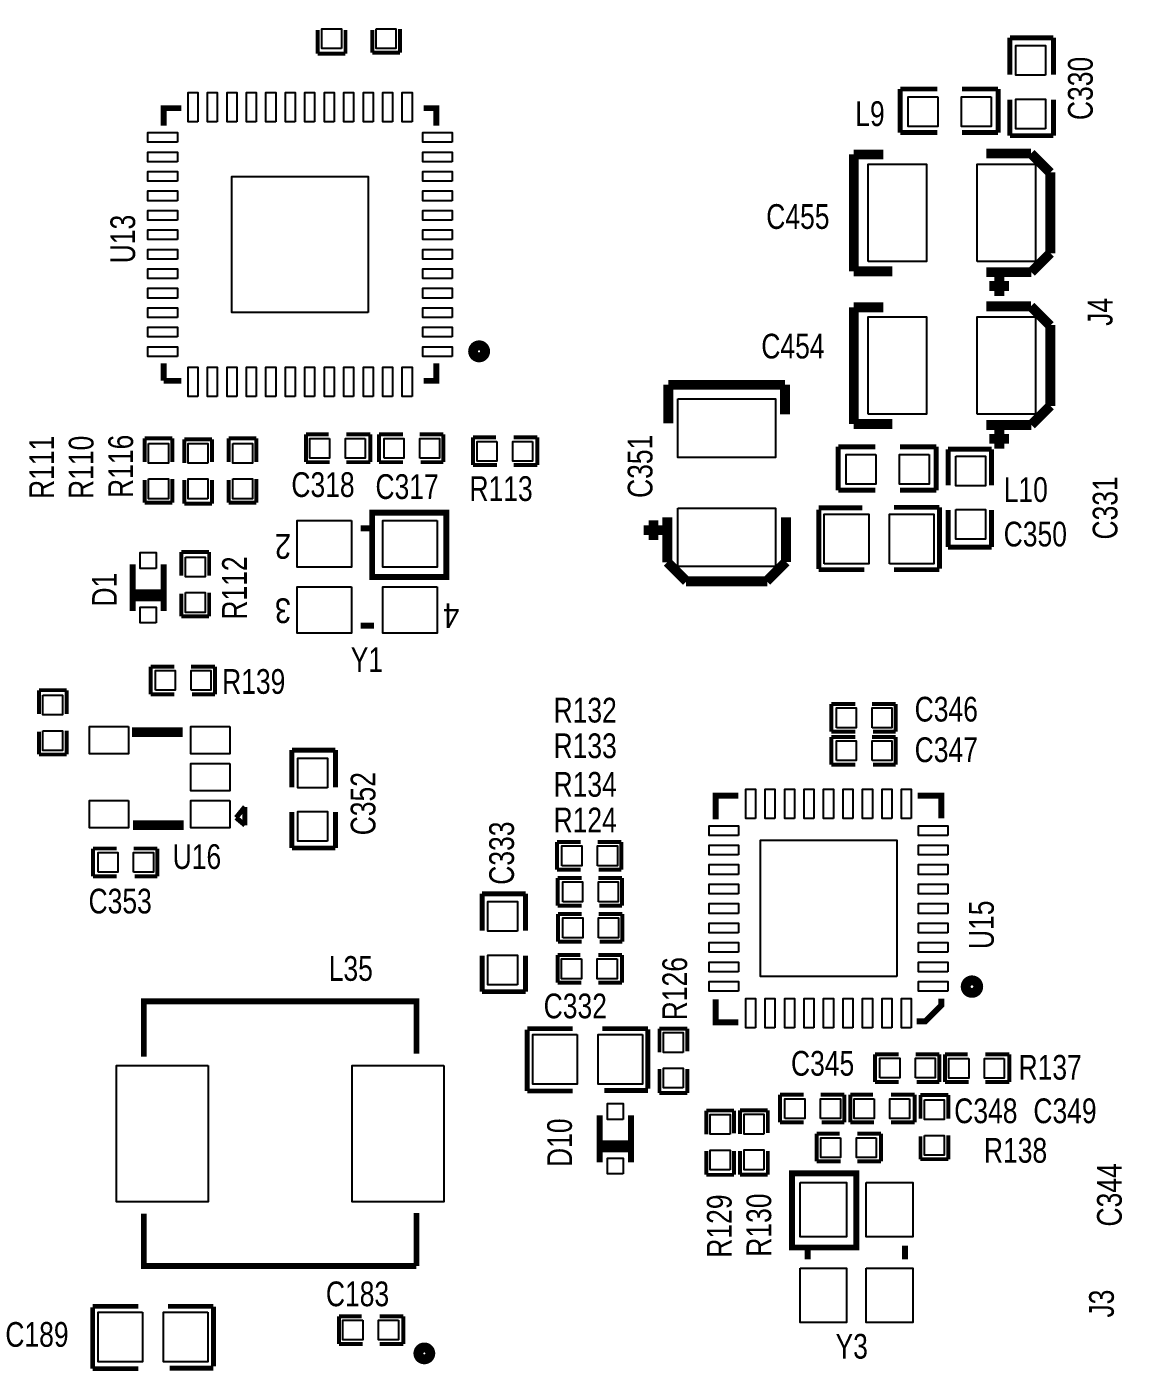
# Model space of a CAD drawing. Extents: x -7 to 215, y -4 to 107.
# Drawn here: x 169.23 to 197.34, y 26.7 to 61.21 of the extents above; entities that cross this region are included whole.
import ezdxf

# ---------------------------------------------------------------- set-up
doc = ezdxf.new("R2010")
doc.units = 0
for name, color, linetype in [('PG_SILKSCREEN_TOP', 6, 'CONTINUOUS'), ('PIN_TOP', 7, 'CONTINUOUS'), ('RD_SILKSCREEN_TOP', 8, 'CONTINUOUS')]:
    doc.layers.add(name, color=color, linetype=linetype)

msp = doc.modelspace()

# ---------------------------------------------------------------- linework, layer by layer
at = {"layer": 'PG_SILKSCREEN_TOP'}
for points, const_width in [([(176.69383, 60.527692), (176.69383, 61.137292)], 0.1016), ([(177.40503, 60.527692), (177.40503, 61.137292)], 0.1016), ([(178.09083, 60.553092), (178.09083, 61.137292)], 0.1016), ([(178.80203, 61.162692), (178.80203, 60.553092)], 0.1016), ([(194.461892, 60.935616), (195.579492, 60.935616)], 0.127), ([(194.461892, 59.983116), (194.461892, 60.935616)], 0.127), ([(195.579492, 60.935616), (195.579492, 59.983116)], 0.127), ([(176.69383, 60.527692), (177.40503, 60.527692)], 0.1016), ([(178.80203, 60.553092), (178.09083, 60.553092)], 0.1016), ([(191.64681, 59.618372), (192.59931, 59.618372)], 0.127), ([(191.64681, 58.500772), (191.64681, 59.618372)], 0.127), ([(194.16141, 59.618372), (193.23431, 59.618372)], 0.127), ([(194.16141, 58.500772), (194.16141, 59.618372)], 0.127), ([(194.461892, 59.348116), (194.461892, 58.421016)], 0.127), ([(195.579492, 58.421016), (195.579492, 59.348116)], 0.127), ([(172.738288, 58.674), (172.738288, 59.12612), (173.190408, 59.12612)], 0.1524), ([(179.413408, 59.12612), (179.738528, 59.12612), (179.738528, 58.674)], 0.1524), ([(192.59931, 58.500772), (191.64681, 58.500772)], 0.127), ([(193.23431, 58.500772), (194.16141, 58.500772)], 0.127), ([(194.461892, 58.421016), (195.579492, 58.421016)], 0.127), ([(191.21755, 57.936892), (190.45555, 57.936892)], 0.254), ([(190.45555, 57.936892), (190.45555, 54.939692)], 0.254), ([(195.00215, 57.962292), (193.85915, 57.962292)], 0.254), ([(195.49745, 57.466992), (195.00215, 57.962292)], 0.254), ([(195.500244, 57.479692), (195.500244, 55.396892)], 0.254), ([(195.503038, 55.404004), (195.013326, 54.914292)], 0.254), ([(190.45555, 54.939692), (191.44615, 54.939692)], 0.254), ([(195.013326, 54.914292), (193.85915, 54.914292)], 0.254), ([(194.18935, 54.787292), (194.18935, 54.304692)], 0.254), ([(193.93535, 54.558692), (194.44335, 54.558692)], 0.254), ([(191.21755, 54.015132), (190.45555, 54.015132)], 0.254), ([(190.45555, 54.015132), (190.45555, 51.017932)], 0.254), ([(195.00215, 54.040532), (193.85915, 54.040532)], 0.254), ([(195.49745, 53.545232), (195.00215, 54.040532)], 0.254), ([(195.500244, 53.557932), (195.500244, 51.475132)], 0.254), ([(172.738288, 52.12588), (172.738288, 52.578)], 0.1524), ([(179.738528, 52.578), (179.738528, 52.12588), (179.413408, 52.12588)], 0.1524), ([(173.190408, 52.12588), (172.738288, 52.12588)], 0.1524), ([(188.69025, 52.023772), (185.69305, 52.023772)], 0.254), ([(185.69305, 52.023772), (185.69305, 51.033172)], 0.254), ([(188.69025, 51.261772), (188.69025, 52.023772)], 0.254), ([(195.503038, 51.482244), (195.013326, 50.992532)], 0.254), ([(190.45555, 51.017932), (191.44615, 51.017932)], 0.254), ([(195.013326, 50.992532), (193.85915, 50.992532)], 0.254), ([(176.38903, 50.037492), (176.38903, 50.748692)], 0.1016), ([(176.38903, 50.748692), (176.97323, 50.748692)], 0.1016), ([(178.04003, 50.748692), (177.43043, 50.748692)], 0.1016), ([(178.04003, 50.037492), (178.04003, 50.748692)], 0.1016), ([(178.26863, 50.748692), (178.87823, 50.748692)], 0.1016), ([(178.26863, 50.748692), (178.26863, 50.037492)], 0.1016), ([(179.31003, 50.748692), (179.91963, 50.748692)], 0.1016), ([(179.91963, 50.748692), (179.91963, 50.037492)], 0.1016), ([(193.93535, 50.636932), (194.44335, 50.636932)], 0.254), ([(194.18935, 50.865532), (194.18935, 50.382932)], 0.254), ([(172.24883, 50.647092), (172.24883, 50.037492)], 0.1016), ([(172.96003, 50.647092), (172.24883, 50.647092)], 0.1016), ([(172.96003, 50.647092), (172.96003, 50.037492)], 0.1016), ([(173.26483, 50.012092), (173.26483, 50.621692)], 0.1016), ([(173.26483, 50.621692), (173.97603, 50.621692)], 0.1016), ([(173.97603, 50.621692), (173.97603, 50.037492)], 0.1016), ([(174.40783, 50.647092), (174.40783, 50.037492)], 0.1016), ([(175.11903, 50.647092), (174.40783, 50.647092)], 0.1016), ([(175.11903, 50.647092), (175.11903, 50.037492)], 0.1016), ([(180.68163, 49.961292), (180.68163, 50.672492)], 0.1016), ([(180.68163, 50.672492), (181.26583, 50.672492)], 0.1016), ([(182.33263, 50.672492), (181.72303, 50.672492)], 0.1016), ([(182.33263, 49.961292), (182.33263, 50.672492)], 0.1016), ([(190.05677, 50.433732), (191.00927, 50.433732)], 0.127), ([(190.05677, 49.316132), (190.05677, 50.433732)], 0.127), ([(192.57137, 50.433732), (191.64427, 50.433732)], 0.127), ([(192.57137, 49.316132), (192.57137, 50.433732)], 0.127), ([(192.8749, 50.370232), (192.8749, 49.443132)], 0.127), ([(193.9925, 50.370232), (192.8749, 50.370232)], 0.127), ([(193.9925, 49.443132), (193.9925, 50.370232)], 0.127), ([(176.99863, 50.037492), (176.38903, 50.037492)], 0.1016), ([(178.04003, 50.037492), (177.43043, 50.037492)], 0.1016), ([(178.26863, 50.037492), (178.87823, 50.037492)], 0.1016), ([(179.91963, 50.037492), (179.33543, 50.037492)], 0.1016), ([(181.29123, 49.961292), (180.68163, 49.961292)], 0.1016), ([(182.33263, 49.961292), (181.72303, 49.961292)], 0.1016), ([(172.24883, 48.996092), (172.24883, 49.580292)], 0.1016), ([(172.96003, 49.605692), (172.96003, 48.996092)], 0.1016), ([(173.26483, 48.970692), (173.26483, 49.580292)], 0.1016), ([(173.97603, 48.970692), (173.97603, 49.580292)], 0.1016), ([(174.40783, 48.996092), (174.40783, 49.580292)], 0.1016), ([(175.11903, 49.605692), (175.11903, 48.996092)], 0.1016), ([(191.00927, 49.316132), (190.05677, 49.316132)], 0.127), ([(191.64427, 49.316132), (192.57137, 49.316132)], 0.127), ([(172.96003, 48.996092), (172.24883, 48.996092)], 0.1016), ([(173.26483, 48.970692), (173.97603, 48.970692)], 0.1016), ([(175.11903, 48.996092), (174.40783, 48.996092)], 0.1016), ([(185.31205, 48.543972), (185.31205, 48.035972)], 0.254), ([(185.66765, 47.465996), (185.66765, 48.620172)], 0.254), ([(188.71565, 47.477172), (188.71565, 48.620172)], 0.254), ([(190.672466, 48.864774), (189.554866, 48.864774)], 0.127), ([(189.554866, 48.813974), (189.554866, 47.289974)], 0.127), ([(191.485266, 48.877474), (192.653666, 48.877474)], 0.127), ([(192.653666, 48.877474), (192.653666, 47.302674)], 0.127), ([(192.8749, 47.855632), (192.8749, 48.808132)], 0.127), ([(193.9925, 48.808132), (193.9925, 47.855632)], 0.127), ([(177.790856, 48.341026), (178.136804, 48.341026)], 0.1524), ([(185.54065, 48.289972), (185.05805, 48.289972)], 0.254), ([(173.19371, 47.728632), (173.19371, 47.119032)], 0.1016), ([(173.90491, 47.728632), (173.19371, 47.728632)], 0.1016), ([(173.90491, 47.728632), (173.90491, 47.119032)], 0.1016), ([(193.9925, 47.855632), (192.8749, 47.855632)], 0.127), ([(171.93895, 46.212252), (171.93895, 47.412148)], 0.1524), ([(172.73905, 47.412148), (172.73905, 46.212252)], 0.1524), ([(186.157362, 46.976284), (185.66765, 47.465996)], 0.254), ([(188.22035, 46.981872), (188.71565, 47.477172)], 0.254), ([(189.554866, 47.277274), (190.723266, 47.277274)], 0.127), ([(192.653666, 47.277274), (191.485266, 47.277274)], 0.127), ([(188.23305, 46.979078), (186.15025, 46.979078)], 0.254), ([(172.73905, 46.696376), (171.93895, 46.696376)], 0.1524), ([(172.73905, 46.543976), (171.93895, 46.543976)], 0.1524), ([(173.19371, 46.077632), (173.19371, 46.661832)], 0.1016), ([(173.90491, 46.687232), (173.90491, 46.077632)], 0.1016), ([(173.90491, 46.077632), (173.19371, 46.077632)], 0.1016), ([(178.136804, 45.841158), (177.790856, 45.841158)], 0.1524), ([(172.40123, 44.789852), (173.01083, 44.789852)], 0.1016), ([(172.40123, 44.789852), (172.40123, 44.078652)], 0.1016), ([(173.44263, 44.789852), (174.05223, 44.789852)], 0.1016), ([(174.05223, 44.789852), (174.05223, 44.078652)], 0.1016), ([(169.53357, 44.182792), (169.53357, 43.573192)], 0.1016), ([(170.24477, 44.182792), (169.53357, 44.182792)], 0.1016), ([(170.24477, 44.182792), (170.24477, 43.573192)], 0.1016), ([(172.40123, 44.078652), (173.01083, 44.078652)], 0.1016), ([(174.05223, 44.078652), (173.46803, 44.078652)], 0.1016), ([(189.88151, 43.829732), (190.49111, 43.829732)], 0.1016), ([(189.88151, 43.829732), (189.88151, 43.118532)], 0.1016), ([(190.92291, 43.829732), (191.53251, 43.829732)], 0.1016), ([(191.53251, 43.829732), (191.53251, 43.118532)], 0.1016), ([(169.53357, 42.531792), (169.53357, 43.115992)], 0.1016), ([(170.24477, 43.141392), (170.24477, 42.531792)], 0.1016), ([(173.222412, 43.104308), (171.927012, 43.104308)], 0.254), ([(189.88151, 43.118532), (190.49111, 43.118532)], 0.1016), ([(191.53251, 43.118532), (190.94831, 43.118532)], 0.1016), ([(189.88151, 42.983912), (190.49111, 42.983912)], 0.1016), ([(189.88151, 42.983912), (189.88151, 42.272712)], 0.1016), ([(190.92291, 42.983912), (191.53251, 42.983912)], 0.1016), ([(191.53251, 42.983912), (191.53251, 42.272712)], 0.1016), ([(170.24477, 42.531792), (169.53357, 42.531792)], 0.1016), ([(176.030128, 42.644568), (177.147728, 42.644568)], 0.127), ([(176.030128, 41.692068), (176.030128, 42.644568)], 0.127), ([(177.147728, 42.644568), (177.147728, 41.692068)], 0.127), ([(189.88151, 42.272712), (190.49111, 42.272712)], 0.1016), ([(191.53251, 42.272712), (190.94831, 42.272712)], 0.1016), ([(186.910726, 40.863774), (186.910726, 41.473374), (187.494926, 41.473374)], 0.1524), ([(192.092326, 41.473374), (192.701926, 41.473374), (192.701926, 40.889174)], 0.1524), ([(174.822612, 41.186608), (174.597314, 40.908732)], 0.127), ([(174.822612, 40.716708), (174.822612, 41.186608)], 0.127), ([(176.030128, 41.057068), (176.030128, 40.129968)], 0.127), ([(177.147728, 40.129968), (177.147728, 41.057068)], 0.127), ([(173.247812, 40.716708), (171.952412, 40.716708)], 0.254), ([(174.597314, 40.908732), (174.825914, 40.718232)], 0.127), ([(170.924728, 40.117268), (171.534328, 40.117268)], 0.1016), ([(170.924728, 40.117268), (170.924728, 39.406068)], 0.1016), ([(171.966128, 40.117268), (172.575728, 40.117268)], 0.1016), ([(172.575728, 40.117268), (172.575728, 39.406068)], 0.1016), ([(176.030128, 40.129968), (177.147728, 40.129968)], 0.127), ([(182.83555, 40.283892), (183.44515, 40.283892)], 0.1016), ([(182.83555, 40.283892), (182.83555, 39.572692)], 0.1016), ([(183.87695, 40.283892), (184.48655, 40.283892)], 0.1016), ([(184.48655, 40.283892), (184.48655, 39.572692)], 0.1016), ([(170.924728, 39.406068), (171.534328, 39.406068)], 0.1016), ([(172.575728, 39.406068), (171.991528, 39.406068)], 0.1016), ([(182.83555, 39.572692), (183.44515, 39.572692)], 0.1016), ([(182.85587, 39.359332), (183.46547, 39.359332)], 0.1016), ([(182.85587, 39.359332), (182.85587, 38.648132)], 0.1016), ([(183.89727, 39.359332), (184.50687, 39.359332)], 0.1016), ([(184.48655, 39.572692), (183.90235, 39.572692)], 0.1016), ([(184.50687, 39.359332), (184.50687, 38.648132)], 0.1016), ([(180.910992, 38.956996), (182.028592, 38.956996)], 0.127), ([(180.910992, 38.004496), (180.910992, 38.956996)], 0.127), ([(182.028592, 38.956996), (182.028592, 38.004496)], 0.127), ([(182.85587, 38.648132), (183.46547, 38.648132)], 0.1016), ([(184.50687, 38.648132), (183.92267, 38.648132)], 0.1016), ([(182.86095, 38.437312), (183.47055, 38.437312)], 0.1016), ([(182.86095, 38.437312), (182.86095, 37.726112)], 0.1016), ([(183.90235, 38.437312), (184.51195, 38.437312)], 0.1016), ([(184.51195, 38.437312), (184.51195, 37.726112)], 0.1016), ([(182.86095, 37.726112), (183.47055, 37.726112)], 0.1016), ([(184.51195, 37.726112), (183.92775, 37.726112)], 0.1016), ([(180.910992, 37.369496), (180.910992, 36.442396)], 0.127), ([(182.028592, 36.442396), (182.028592, 37.369496)], 0.127), ([(182.85333, 36.672012), (182.85333, 37.383212)], 0.1016), ([(182.85333, 37.383212), (183.43753, 37.383212)], 0.1016), ([(184.50433, 37.383212), (183.89473, 37.383212)], 0.1016), ([(184.50433, 36.672012), (184.50433, 37.383212)], 0.1016), ([(183.46293, 36.672012), (182.85333, 36.672012)], 0.1016), ([(184.50433, 36.672012), (183.89473, 36.672012)], 0.1016), ([(172.227494, 34.77641), (172.227494, 36.195254), (179.227734, 36.195254), (179.227734, 34.85261)], 0.1524), ([(180.910992, 36.442396), (182.028592, 36.442396)], 0.127), ([(186.910726, 36.240974), (186.910726, 35.656774), (187.494926, 35.656774)], 0.1524), ([(192.066926, 35.682174), (192.295526, 35.682174), (192.701926, 36.088574), (192.701926, 36.266374)], 0.1524), ([(182.072026, 35.491674), (183.240426, 35.491674)], 0.127), ([(185.170826, 35.491674), (184.002426, 35.491674)], 0.127), ([(182.072026, 33.891474), (182.072026, 35.466274)], 0.127), ([(185.170826, 33.954974), (185.170826, 35.478974)], 0.127), ([(185.46699, 34.883852), (185.46699, 35.493452)], 0.1016), ([(185.46699, 35.493452), (186.17819, 35.493452)], 0.1016), ([(186.17819, 35.493452), (186.17819, 34.909252)], 0.1016), ([(190.99911, 34.835592), (191.60871, 34.835592)], 0.1016), ([(190.99911, 34.835592), (190.99911, 34.124392)], 0.1016), ([(192.04051, 34.835592), (192.65011, 34.835592)], 0.1016), ([(192.65011, 34.835592), (192.65011, 34.124392)], 0.1016), ([(192.79489, 34.119312), (192.79489, 34.830512)], 0.1016), ([(192.79489, 34.830512), (193.37909, 34.830512)], 0.1016), ([(194.44589, 34.830512), (193.83629, 34.830512)], 0.1016), ([(194.44589, 34.119312), (194.44589, 34.830512)], 0.1016), ([(185.46699, 33.842452), (185.46699, 34.452052)], 0.1016), ([(186.17819, 33.842452), (186.17819, 34.452052)], 0.1016), ([(190.99911, 34.124392), (191.60871, 34.124392)], 0.1016), ([(192.65011, 34.124392), (192.06591, 34.124392)], 0.1016), ([(193.40449, 34.119312), (192.79489, 34.119312)], 0.1016), ([(194.44589, 34.119312), (193.83629, 34.119312)], 0.1016), ([(183.240426, 33.891474), (182.072026, 33.891474)], 0.127), ([(184.053226, 33.904174), (185.170826, 33.904174)], 0.127), ([(185.46699, 33.842452), (186.17819, 33.842452)], 0.1016), ([(188.561726, 33.794954), (189.171326, 33.794954)], 0.1016), ([(188.561726, 33.794954), (188.561726, 33.083754)], 0.1016), ([(189.603126, 33.794954), (190.212726, 33.794954)], 0.1016), ([(190.212726, 33.794954), (190.212726, 33.083754)], 0.1016), ([(190.365126, 33.083754), (190.365126, 33.794954)], 0.1016), ([(190.365126, 33.794954), (190.949326, 33.794954)], 0.1016), ([(192.016126, 33.794954), (191.406526, 33.794954)], 0.1016), ([(192.016126, 33.083754), (192.016126, 33.794954)], 0.1016), ([(192.16751, 33.791652), (192.16751, 33.182052)], 0.1016), ([(192.87871, 33.791652), (192.16751, 33.791652)], 0.1016), ([(192.87871, 33.791652), (192.87871, 33.182052)], 0.1016), ([(183.933592, 32.063944), (183.933592, 33.26384)], 0.1524), ([(184.733692, 33.26384), (184.733692, 32.063944)], 0.1524), ([(186.66841, 32.780732), (186.66841, 33.390332)], 0.1016), ([(186.66841, 33.390332), (187.37961, 33.390332)], 0.1016), ([(187.37961, 33.390332), (187.37961, 32.806132)], 0.1016), ([(187.53709, 32.785812), (187.53709, 33.395412)], 0.1016), ([(187.53709, 33.395412), (188.24829, 33.395412)], 0.1016), ([(188.24829, 33.395412), (188.24829, 32.811212)], 0.1016), ([(188.561726, 33.083754), (189.171326, 33.083754)], 0.1016), ([(190.212726, 33.083754), (189.628526, 33.083754)], 0.1016), ([(190.974726, 33.083754), (190.365126, 33.083754)], 0.1016), ([(192.016126, 33.083754), (191.406526, 33.083754)], 0.1016), ([(189.50559, 32.082232), (189.50559, 32.793432)], 0.1016), ([(189.50559, 32.793432), (190.08979, 32.793432)], 0.1016), ([(191.15659, 32.793432), (190.54699, 32.793432)], 0.1016), ([(191.15659, 32.082232), (191.15659, 32.793432)], 0.1016), ([(192.87871, 32.750252), (192.87871, 32.140652)], 0.1016), ([(184.733692, 32.548068), (183.933592, 32.548068)], 0.1524), ([(184.733692, 32.395668), (183.933592, 32.395668)], 0.1524), ([(192.16751, 32.140652), (192.16751, 32.724852)], 0.1016), ([(186.66841, 31.739332), (186.66841, 32.348932)], 0.1016), ([(187.37961, 31.739332), (187.37961, 32.348932)], 0.1016), ([(187.53709, 31.744412), (187.53709, 32.354012)], 0.1016), ([(188.24829, 31.744412), (188.24829, 32.354012)], 0.1016), ([(190.11519, 32.082232), (189.50559, 32.082232)], 0.1016), ([(191.15659, 32.082232), (190.54699, 32.082232)], 0.1016), ([(192.87871, 32.140652), (192.16751, 32.140652)], 0.1016), ([(186.66841, 31.739332), (187.37961, 31.739332)], 0.1016), ([(187.53709, 31.744412), (188.24829, 31.744412)], 0.1016), ([(179.227734, 29.395166), (172.227494, 29.395166), (172.227494, 30.73781)], 0.1524), ([(179.227734, 30.76321), (179.227734, 29.395166)], 0.1524), ([(189.272672, 29.57322), (189.272672, 29.919168)], 0.1524), ([(191.77254, 29.919168), (191.77254, 29.57322)], 0.1524), ([(170.914314, 28.36291), (172.082714, 28.36291)], 0.127), ([(170.914314, 26.76271), (170.914314, 28.33751)], 0.127), ([(174.013114, 28.36291), (172.844714, 28.36291)], 0.127), ([(174.013114, 26.82621), (174.013114, 28.35021)], 0.127), ([(177.238914, 27.39771), (177.238914, 28.10891)], 0.1016), ([(177.238914, 28.10891), (177.823114, 28.10891)], 0.1016), ([(178.889914, 28.10891), (178.280314, 28.10891)], 0.1016), ([(178.889914, 27.39771), (178.889914, 28.10891)], 0.1016), ([(177.848514, 27.39771), (177.238914, 27.39771)], 0.1016), ([(178.889914, 27.39771), (178.280314, 27.39771)], 0.1016), ([(172.082714, 26.76271), (170.914314, 26.76271)], 0.127), ([(172.895514, 26.77541), (174.013114, 26.77541)], 0.127)]:
    msp.add_lwpolyline(points, dxfattribs=dict(at, const_width=const_width))
at = {"layer": 'PG_SILKSCREEN_TOP', "const_width": 0.254}
for points in [[(180.99024, 52.8828, 1), (180.681376, 52.8828, 1)], [(193.649854, 36.571174, 1), (193.328798, 36.571174, 1)], [(179.58181, 27.154632, 1), (179.27701, 27.154632, 1)]]:
    msp.add_lwpolyline(points, format="xyb", close=True, dxfattribs=at)
at = {"layer": 'PG_SILKSCREEN_TOP', "const_width": 0.1524}
for points in [[(179.86883, 47.091092), (178.09083, 47.091092), (178.09083, 48.742092), (179.99583, 48.742092), (179.99583, 47.091092)], [(190.522606, 31.651194), (190.522606, 29.873194), (188.871606, 29.873194), (188.871606, 31.778194), (190.522606, 31.778194)]]:
    msp.add_lwpolyline(points, close=True, dxfattribs=at)
at = {"layer": 'PIN_TOP'}
for points in [[(177.30343, 60.654692), (176.79543, 60.654692), (176.79543, 61.162692), (177.30343, 61.162692)], [(178.19243, 61.162692), (178.70043, 61.162692), (178.70043, 60.654692), (178.19243, 60.654692)], [(195.376292, 59.970416), (194.614292, 59.970416), (194.614292, 60.732416), (195.376292, 60.732416)], [(173.613318, 58.776108), (173.363382, 58.776108), (173.363382, 59.52998), (173.613318, 59.52998)], [(174.113444, 58.776108), (173.863508, 58.776108), (173.863508, 59.52998), (174.113444, 59.52998)], [(174.613316, 58.776108), (174.36338, 58.776108), (174.36338, 59.52998), (174.613316, 59.52998)], [(175.113442, 58.776108), (174.863506, 58.776108), (174.863506, 59.52998), (175.113442, 59.52998)], [(175.613314, 58.776108), (175.363378, 58.776108), (175.363378, 59.52998), (175.613314, 59.52998)], [(176.11344, 58.776108), (175.863504, 58.776108), (175.863504, 59.52998), (176.11344, 59.52998)], [(176.613312, 58.776108), (176.363376, 58.776108), (176.363376, 59.52998), (176.613312, 59.52998)], [(177.113438, 58.776108), (176.863502, 58.776108), (176.863502, 59.52998), (177.113438, 59.52998)], [(177.61331, 58.776108), (177.363374, 58.776108), (177.363374, 59.52998), (177.61331, 59.52998)], [(178.113436, 58.776108), (177.8635, 58.776108), (177.8635, 59.52998), (178.113436, 59.52998)], [(178.613308, 58.776108), (178.363372, 58.776108), (178.363372, 59.52998), (178.613308, 59.52998)], [(179.113434, 58.776108), (178.863498, 58.776108), (178.863498, 59.52998), (179.113434, 59.52998)], [(192.61201, 59.415172), (192.61201, 58.653172), (191.85001, 58.653172), (191.85001, 59.415172)], [(193.98361, 59.415172), (193.98361, 58.653172), (193.22161, 58.653172), (193.22161, 59.415172)], [(195.376292, 58.598816), (194.614292, 58.598816), (194.614292, 59.360816), (195.376292, 59.360816)], [(173.0883, 58.25109), (172.334428, 58.25109), (172.334428, 58.501026), (173.0883, 58.501026)], [(180.142388, 58.25109), (179.388516, 58.25109), (179.388516, 58.501026), (180.142388, 58.501026)], [(173.0883, 57.750964), (172.334428, 57.750964), (172.334428, 58.0009), (173.0883, 58.0009)], [(180.142388, 57.750964), (179.388516, 57.750964), (179.388516, 58.0009), (180.142388, 58.0009)], [(190.82004, 55.188231), (190.82004, 57.688353), (192.320164, 57.688353), (192.320164, 55.188231)], [(193.620136, 55.188231), (193.620136, 57.688353), (195.12026, 57.688353), (195.12026, 55.188231)], [(173.0883, 57.251092), (172.334428, 57.251092), (172.334428, 57.501028), (173.0883, 57.501028)], [(177.988468, 53.87594), (174.488348, 53.87594), (174.488348, 57.37606), (177.988468, 57.37606)], [(180.142388, 57.251092), (179.388516, 57.251092), (179.388516, 57.501028), (180.142388, 57.501028)], [(173.0883, 56.750966), (172.334428, 56.750966), (172.334428, 57.000902), (173.0883, 57.000902)], [(180.142388, 56.750966), (179.388516, 56.750966), (179.388516, 57.000902), (180.142388, 57.000902)], [(173.0883, 56.251094), (172.334428, 56.251094), (172.334428, 56.50103), (173.0883, 56.50103)], [(180.142388, 56.251094), (179.388516, 56.251094), (179.388516, 56.50103), (180.142388, 56.50103)], [(173.0883, 55.750968), (172.334428, 55.750968), (172.334428, 56.000904), (173.0883, 56.000904)], [(180.142388, 55.750968), (179.388516, 55.750968), (179.388516, 56.000904), (180.142388, 56.000904)], [(173.0883, 55.251096), (172.334428, 55.251096), (172.334428, 55.501032), (173.0883, 55.501032)], [(180.142388, 55.251096), (179.388516, 55.251096), (179.388516, 55.501032), (180.142388, 55.501032)], [(173.0883, 54.75097), (172.334428, 54.75097), (172.334428, 55.000906), (173.0883, 55.000906)], [(180.142388, 54.75097), (179.388516, 54.75097), (179.388516, 55.000906), (180.142388, 55.000906)], [(173.0883, 54.251098), (172.334428, 54.251098), (172.334428, 54.501034), (173.0883, 54.501034)], [(180.142388, 54.251098), (179.388516, 54.251098), (179.388516, 54.501034), (180.142388, 54.501034)], [(173.0883, 53.750972), (172.334428, 53.750972), (172.334428, 54.000908), (173.0883, 54.000908)], [(180.142388, 53.750972), (179.388516, 53.750972), (179.388516, 54.000908), (180.142388, 54.000908)], [(173.0883, 53.2511), (172.334428, 53.2511), (172.334428, 53.501036), (173.0883, 53.501036)], [(180.142388, 53.2511), (179.388516, 53.2511), (179.388516, 53.501036), (180.142388, 53.501036)], [(190.82004, 51.266471), (190.82004, 53.766593), (192.320164, 53.766593), (192.320164, 51.266471)], [(193.620136, 51.266471), (193.620136, 53.766593), (195.12026, 53.766593), (195.12026, 51.266471)], [(173.0883, 52.750974), (172.334428, 52.750974), (172.334428, 53.00091), (173.0883, 53.00091)], [(180.142388, 52.750974), (179.388516, 52.750974), (179.388516, 53.00091), (180.142388, 53.00091)], [(173.613318, 51.72202), (173.363382, 51.72202), (173.363382, 52.475892), (173.613318, 52.475892)], [(174.113444, 51.72202), (173.863508, 51.72202), (173.863508, 52.475892), (174.113444, 52.475892)], [(174.613316, 51.72202), (174.36338, 51.72202), (174.36338, 52.475892), (174.613316, 52.475892)], [(175.113442, 51.72202), (174.863506, 51.72202), (174.863506, 52.475892), (175.113442, 52.475892)], [(175.613314, 51.72202), (175.363378, 51.72202), (175.363378, 52.475892), (175.613314, 52.475892)], [(176.11344, 51.72202), (175.863504, 51.72202), (175.863504, 52.475892), (176.11344, 52.475892)], [(176.613312, 51.72202), (176.363376, 51.72202), (176.363376, 52.475892), (176.613312, 52.475892)], [(177.113438, 51.72202), (176.863502, 51.72202), (176.863502, 52.475892), (177.113438, 52.475892)], [(177.61331, 51.72202), (177.363374, 51.72202), (177.363374, 52.475892), (177.61331, 52.475892)], [(178.113436, 51.72202), (177.8635, 51.72202), (177.8635, 52.475892), (178.113436, 52.475892)], [(178.613308, 51.72202), (178.363372, 51.72202), (178.363372, 52.475892), (178.613308, 52.475892)], [(179.113434, 51.72202), (178.863498, 51.72202), (178.863498, 52.475892), (179.113434, 52.475892)], [(185.941589, 51.659282), (188.441711, 51.659282), (188.441711, 50.159158), (185.941589, 50.159158)], [(172.35043, 50.520092), (172.85843, 50.520092), (172.85843, 50.012092), (172.35043, 50.012092)], [(173.87443, 50.012092), (173.36643, 50.012092), (173.36643, 50.520092), (173.87443, 50.520092)], [(174.50943, 50.520092), (175.01743, 50.520092), (175.01743, 50.012092), (174.50943, 50.012092)], [(176.99863, 50.647092), (176.99863, 50.139092), (176.49063, 50.139092), (176.49063, 50.647092)], [(177.91303, 50.647092), (177.91303, 50.139092), (177.40503, 50.139092), (177.40503, 50.647092)], [(178.39563, 50.139092), (178.39563, 50.647092), (178.90363, 50.647092), (178.90363, 50.139092)], [(179.31003, 50.139092), (179.31003, 50.647092), (179.81803, 50.647092), (179.81803, 50.139092)], [(181.29123, 50.570892), (181.29123, 50.062892), (180.78323, 50.062892), (180.78323, 50.570892)], [(182.20563, 50.570892), (182.20563, 50.062892), (181.69763, 50.062892), (181.69763, 50.570892)], [(191.02197, 50.230532), (191.02197, 49.468532), (190.25997, 49.468532), (190.25997, 50.230532)], [(192.39357, 50.230532), (192.39357, 49.468532), (191.63157, 49.468532), (191.63157, 50.230532)], [(193.0781, 50.192432), (193.8401, 50.192432), (193.8401, 49.430432), (193.0781, 49.430432)], [(172.35043, 49.605692), (172.85843, 49.605692), (172.85843, 49.097692), (172.35043, 49.097692)], [(173.87443, 49.097692), (173.36643, 49.097692), (173.36643, 49.605692), (173.87443, 49.605692)], [(174.50943, 49.605692), (175.01743, 49.605692), (175.01743, 49.097692), (174.50943, 49.097692)], [(185.941589, 48.859186), (188.441711, 48.859186), (188.441711, 47.359062), (185.941589, 47.359062)], [(189.694566, 47.429674), (189.694566, 48.699674), (190.837566, 48.699674), (190.837566, 47.429674)], [(191.370966, 47.429674), (191.370966, 48.699674), (192.513966, 48.699674), (192.513966, 47.429674)], [(193.0781, 48.820832), (193.8401, 48.820832), (193.8401, 48.058832), (193.0781, 48.058832)], [(177.562256, 48.537876), (177.562256, 47.344076), (176.165256, 47.344076), (176.165256, 48.537876)], [(179.762404, 48.537876), (179.762404, 47.344076), (178.365404, 47.344076), (178.365404, 48.537876)], [(172.5422, 47.309024), (172.1358, 47.309024), (172.1358, 47.715424), (172.5422, 47.715424)], [(173.29531, 47.601632), (173.80331, 47.601632), (173.80331, 47.093632), (173.29531, 47.093632)], [(173.29531, 46.687232), (173.80331, 46.687232), (173.80331, 46.179232), (173.29531, 46.179232)], [(177.562256, 46.838108), (177.562256, 45.644308), (176.165256, 45.644308), (176.165256, 46.838108)], [(179.762404, 46.838108), (179.762404, 45.644308), (178.365404, 45.644308), (178.365404, 46.838108)], [(172.5422, 45.908976), (172.1358, 45.908976), (172.1358, 46.315376), (172.5422, 46.315376)], [(172.52823, 44.180252), (172.52823, 44.688252), (173.03623, 44.688252), (173.03623, 44.180252)], [(173.44263, 44.180252), (173.44263, 44.688252), (173.95063, 44.688252), (173.95063, 44.180252)], [(169.63517, 44.055792), (170.14317, 44.055792), (170.14317, 43.547792), (169.63517, 43.547792)], [(190.00851, 43.220132), (190.00851, 43.728132), (190.51651, 43.728132), (190.51651, 43.220132)], [(190.92291, 43.220132), (190.92291, 43.728132), (191.43091, 43.728132), (191.43091, 43.220132)], [(171.833667, 43.24604), (171.833667, 42.546016), (170.833669, 42.546016), (170.833669, 43.24604)], [(174.433611, 43.24604), (174.433611, 42.546016), (173.433613, 42.546016), (173.433613, 43.24604)], [(169.63517, 43.141392), (170.14317, 43.141392), (170.14317, 42.633392), (169.63517, 42.633392)], [(190.00851, 42.374312), (190.00851, 42.882312), (190.51651, 42.882312), (190.51651, 42.374312)], [(190.92291, 42.374312), (190.92291, 42.882312), (191.43091, 42.882312), (191.43091, 42.374312)], [(174.433611, 42.29608), (174.433611, 41.596056), (173.433613, 41.596056), (173.433613, 42.29608)], [(176.944528, 41.679368), (176.182528, 41.679368), (176.182528, 42.441368), (176.944528, 42.441368)], [(187.931298, 40.888412), (187.681362, 40.888412), (187.681362, 41.642284), (187.931298, 41.642284)], [(188.43117, 40.888412), (188.181234, 40.888412), (188.181234, 41.642284), (188.43117, 41.642284)], [(188.931296, 40.888412), (188.68136, 40.888412), (188.68136, 41.642284), (188.931296, 41.642284)], [(189.431168, 40.888412), (189.181232, 40.888412), (189.181232, 41.642284), (189.431168, 41.642284)], [(189.931294, 40.888412), (189.681358, 40.888412), (189.681358, 41.642284), (189.931294, 41.642284)], [(190.43142, 40.888412), (190.181484, 40.888412), (190.181484, 41.642284), (190.43142, 41.642284)], [(190.931292, 40.888412), (190.681356, 40.888412), (190.681356, 41.642284), (190.931292, 41.642284)], [(191.431418, 40.888412), (191.181482, 40.888412), (191.181482, 41.642284), (191.431418, 41.642284)], [(191.93129, 40.888412), (191.681354, 40.888412), (191.681354, 41.642284), (191.93129, 41.642284)], [(171.833667, 41.34612), (171.833667, 40.646096), (170.833669, 40.646096), (170.833669, 41.34612)], [(174.433611, 41.34612), (174.433611, 40.646096), (173.433613, 40.646096), (173.433613, 41.34612)], [(176.944528, 40.307768), (176.182528, 40.307768), (176.182528, 41.069768), (176.944528, 41.069768)], [(187.495688, 40.452802), (186.741816, 40.452802), (186.741816, 40.702738), (187.495688, 40.702738)], [(192.870836, 40.452802), (192.116964, 40.452802), (192.116964, 40.702738), (192.870836, 40.702738)], [(182.96255, 39.674292), (182.96255, 40.182292), (183.47055, 40.182292), (183.47055, 39.674292)], [(183.87695, 39.674292), (183.87695, 40.182292), (184.38495, 40.182292), (184.38495, 39.674292)], [(187.495688, 39.95293), (186.741816, 39.95293), (186.741816, 40.202866), (187.495688, 40.202866)], [(191.556386, 36.827714), (188.056266, 36.827714), (188.056266, 40.327834), (191.556386, 40.327834)], [(192.870836, 39.95293), (192.116964, 39.95293), (192.116964, 40.202866), (192.870836, 40.202866)], [(171.051728, 39.507668), (171.051728, 40.015668), (171.559728, 40.015668), (171.559728, 39.507668)], [(171.966128, 39.507668), (171.966128, 40.015668), (172.474128, 40.015668), (172.474128, 39.507668)], [(187.495688, 39.452804), (186.741816, 39.452804), (186.741816, 39.70274), (187.495688, 39.70274)], [(192.870836, 39.452804), (192.116964, 39.452804), (192.116964, 39.70274), (192.870836, 39.70274)], [(182.98287, 38.749732), (182.98287, 39.257732), (183.49087, 39.257732), (183.49087, 38.749732)], [(183.89727, 38.749732), (183.89727, 39.257732), (184.40527, 39.257732), (184.40527, 38.749732)], [(187.495688, 38.952932), (186.741816, 38.952932), (186.741816, 39.202868), (187.495688, 39.202868)], [(192.870836, 38.952932), (192.116964, 38.952932), (192.116964, 39.202868), (192.870836, 39.202868)], [(181.825392, 37.991796), (181.063392, 37.991796), (181.063392, 38.753796), (181.825392, 38.753796)], [(187.495688, 38.452806), (186.741816, 38.452806), (186.741816, 38.702742), (187.495688, 38.702742)], [(192.870836, 38.452806), (192.116964, 38.452806), (192.116964, 38.702742), (192.870836, 38.702742)], [(182.98795, 37.827712), (182.98795, 38.335712), (183.49595, 38.335712), (183.49595, 37.827712)], [(183.90235, 37.827712), (183.90235, 38.335712), (184.41035, 38.335712), (184.41035, 37.827712)], [(187.495688, 37.95268), (186.741816, 37.95268), (186.741816, 38.202616), (187.495688, 38.202616)], [(192.870836, 37.95268), (192.116964, 37.95268), (192.116964, 38.202616), (192.870836, 38.202616)], [(187.495688, 37.452808), (186.741816, 37.452808), (186.741816, 37.702744), (187.495688, 37.702744)], [(192.870836, 37.452808), (192.116964, 37.452808), (192.116964, 37.702744), (192.870836, 37.702744)], [(181.825392, 36.620196), (181.063392, 36.620196), (181.063392, 37.382196), (181.825392, 37.382196)], [(183.46293, 37.281612), (183.46293, 36.773612), (182.95493, 36.773612), (182.95493, 37.281612)], [(184.37733, 37.281612), (184.37733, 36.773612), (183.86933, 36.773612), (183.86933, 37.281612)], [(187.495688, 36.952682), (186.741816, 36.952682), (186.741816, 37.202618), (187.495688, 37.202618)], [(192.870836, 36.952682), (192.116964, 36.952682), (192.116964, 37.202618), (192.870836, 37.202618)], [(187.495688, 36.45281), (186.741816, 36.45281), (186.741816, 36.702746), (187.495688, 36.702746)], [(192.870836, 36.45281), (192.116964, 36.45281), (192.116964, 36.702746), (192.870836, 36.702746)], [(187.931298, 35.513264), (187.681362, 35.513264), (187.681362, 36.267136), (187.931298, 36.267136)], [(188.43117, 35.513264), (188.181234, 35.513264), (188.181234, 36.267136), (188.43117, 36.267136)], [(188.931296, 35.513264), (188.68136, 35.513264), (188.68136, 36.267136), (188.931296, 36.267136)], [(189.431168, 35.513264), (189.181232, 35.513264), (189.181232, 36.267136), (189.431168, 36.267136)], [(189.931294, 35.513264), (189.681358, 35.513264), (189.681358, 36.267136), (189.931294, 36.267136)], [(190.43142, 35.513264), (190.181484, 35.513264), (190.181484, 36.267136), (190.43142, 36.267136)], [(190.931292, 35.513264), (190.681356, 35.513264), (190.681356, 36.267136), (190.931292, 36.267136)], [(191.431418, 35.513264), (191.181482, 35.513264), (191.181482, 36.267136), (191.431418, 36.267136)], [(191.93129, 35.513264), (191.681354, 35.513264), (191.681354, 36.267136), (191.93129, 36.267136)], [(183.354726, 35.339274), (183.354726, 34.069274), (182.211726, 34.069274), (182.211726, 35.339274)], [(185.031126, 35.339274), (185.031126, 34.069274), (183.888126, 34.069274), (183.888126, 35.339274)], [(186.07659, 34.883852), (185.56859, 34.883852), (185.56859, 35.391852), (186.07659, 35.391852)], [(173.877478, 34.54527), (173.877478, 31.04515), (171.527978, 31.04515), (171.527978, 34.54527)], [(179.92725, 34.54527), (179.92725, 31.04515), (177.57775, 31.04515), (177.57775, 34.54527)], [(191.12611, 34.225992), (191.12611, 34.733992), (191.63411, 34.733992), (191.63411, 34.225992)], [(192.04051, 34.225992), (192.04051, 34.733992), (192.54851, 34.733992), (192.54851, 34.225992)], [(193.40449, 34.728912), (193.40449, 34.220912), (192.89649, 34.220912), (192.89649, 34.728912)], [(194.31889, 34.728912), (194.31889, 34.220912), (193.81089, 34.220912), (193.81089, 34.728912)], [(186.07659, 33.969452), (185.56859, 33.969452), (185.56859, 34.477452), (186.07659, 34.477452)], [(184.536842, 33.160716), (184.130442, 33.160716), (184.130442, 33.567116), (184.536842, 33.567116)], [(188.688726, 33.185354), (188.688726, 33.693354), (189.196726, 33.693354), (189.196726, 33.185354)], [(189.603126, 33.185354), (189.603126, 33.693354), (190.111126, 33.693354), (190.111126, 33.185354)], [(190.974726, 33.693354), (190.974726, 33.185354), (190.466726, 33.185354), (190.466726, 33.693354)], [(191.889126, 33.693354), (191.889126, 33.185354), (191.381126, 33.185354), (191.381126, 33.693354)], [(192.26911, 33.664652), (192.77711, 33.664652), (192.77711, 33.156652), (192.26911, 33.156652)], [(187.27801, 32.780732), (186.77001, 32.780732), (186.77001, 33.288732), (187.27801, 33.288732)], [(188.14669, 32.785812), (187.63869, 32.785812), (187.63869, 33.293812), (188.14669, 33.293812)], [(190.11519, 32.691832), (190.11519, 32.183832), (189.60719, 32.183832), (189.60719, 32.691832)], [(191.02959, 32.691832), (191.02959, 32.183832), (190.52159, 32.183832), (190.52159, 32.691832)], [(192.26911, 32.750252), (192.77711, 32.750252), (192.77711, 32.242252), (192.26911, 32.242252)], [(184.536842, 31.760668), (184.130442, 31.760668), (184.130442, 32.167068), (184.536842, 32.167068)], [(187.27801, 31.866332), (186.77001, 31.866332), (186.77001, 32.374332), (187.27801, 32.374332)], [(188.14669, 31.871412), (187.63869, 31.871412), (187.63869, 32.379412), (188.14669, 32.379412)], [(189.075822, 31.544768), (190.269622, 31.544768), (190.269622, 30.147768), (189.075822, 30.147768)], [(190.77559, 31.544768), (191.96939, 31.544768), (191.96939, 30.147768), (190.77559, 30.147768)], [(189.075822, 29.34462), (190.269622, 29.34462), (190.269622, 27.94762), (189.075822, 27.94762)], [(190.77559, 29.34462), (191.96939, 29.34462), (191.96939, 27.94762), (190.77559, 27.94762)], [(172.197014, 28.21051), (172.197014, 26.94051), (171.054014, 26.94051), (171.054014, 28.21051)], [(173.873414, 28.21051), (173.873414, 26.94051), (172.730414, 26.94051), (172.730414, 28.21051)], [(177.848514, 28.00731), (177.848514, 27.49931), (177.340514, 27.49931), (177.340514, 28.00731)], [(178.762914, 28.00731), (178.762914, 27.49931), (178.254914, 27.49931), (178.254914, 28.00731)]]:
    msp.add_lwpolyline(points, close=True, dxfattribs=at)

# ---------------------------------------------------------------- texts
at = {"layer": 'PG_SILKSCREEN_TOP', "width": 0.8784}
for s, p in [('2', (176.00803, 48.191928)), ('3', (176.00803, 46.540674)), ('4', (180.32603, 46.413674))]:
    msp.add_text(s, height=0.635, rotation=180, dxfattribs=at).set_placement(p)
at = {"layer": 'RD_SILKSCREEN_TOP', "width": 0.8}
for s, p in [('C330', (196.58965, 58.820812)), ('U13', (172.00499, 55.1434)), ('J4', (197.09765, 53.537612)), ('R111', (169.91965, 49.092612)), ('R110', (170.93565, 49.092612)), ('R116', (171.95165, 49.118012)), ('C351', (185.28665, 49.118012)), ('C331', (197.22465, 48.051212)), ('R112', (174.87265, 45.993812)), ('D1', (171.534582, 46.3296)), ('C352', (178.17465, 40.456612)), ('C333', (181.73065, 39.186612)), ('U15', (194.04965, 37.535612)), ('R126', (186.17565, 35.706812)), ('D10', (183.218836, 31.9405)), ('C344', (197.334886, 30.410912)), ('R129', (187.31865, 29.610812)), ('R130', (188.33465, 29.636212)), ('J3', (197.131686, 28.074112))]:
    msp.add_text(s, height=0.635, rotation=90, dxfattribs=at).set_placement(p)
for s, p in [('L9', (190.49365, 58.668412)), ('C455', (188.20765, 56.026812)), ('C454', (188.08065, 52.699412)), ('C318', (176.01565, 49.143412)), ('C317', (178.17465, 49.092612)), ('R113', (180.58765, 49.041812)), ('L10', (194.30365, 49.016412)), ('C350', (194.30365, 47.873412)), ('Y1', (177.53965, 44.647612)), ('R139', (174.23765, 44.088812)), ('R132', (182.74665, 43.352212)), ('C346', (192.01765, 43.377612)), ('R133', (182.74665, 42.437812)), ('C347', (192.01765, 42.336212)), ('R134', (182.74665, 41.447212)), ('R124', (182.74665, 40.532812)), ('U16', (172.96765, 39.593012)), ('C353', (170.80865, 38.450012)), ('L35', (176.9745, 36.719764)), ('C332', (182.49265, 35.757612)), ('C345', (188.84265, 34.284412)), ('R137', (194.68465, 34.182812)), ('C348', (193.03365, 33.065212)), ('C349', (195.06565, 33.065212)), ('R138', (193.79565, 32.049212)), ('C183', (176.90211, 28.365196)), ('C189', (168.67251, 27.323796)), ('Y3', (189.98565, 27.020012))]:
    msp.add_text(s, height=0.635, dxfattribs=at).set_placement(p)

doc.saveas('drawing.dxf')
